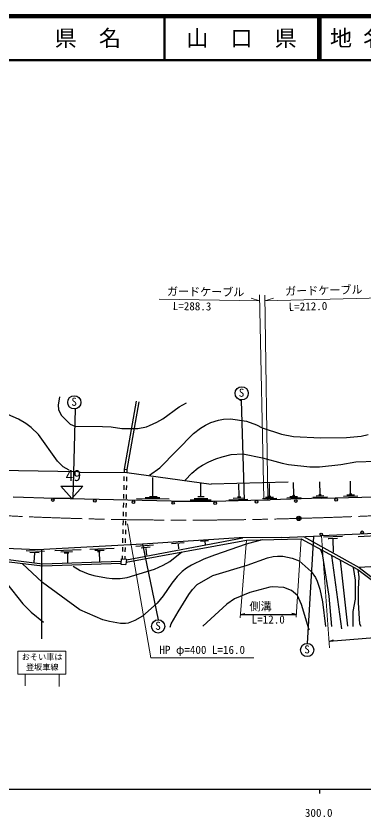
# Model space of a CAD drawing. Units: millimetres, scale not verified. Extents: x 40000 to 680000, y 20000 to 380000.
# Drawn here: x 299386 to 378078, y 198715 to 380000 of the extents above; entities that cross this region are included whole.
import ezdxf
from ezdxf.enums import TextEntityAlignment as Align

# ---------------------------------------------------------------- set-up
doc = ezdxf.new("R2010")
doc.units = ezdxf.units.MM
doc.header["$LTSCALE"] = 1000
doc.header["$PDMODE"] = 32
doc.header["$PDSIZE"] = 500
doc.linetypes.add('CHAIN', pattern=[18.5, 12, -1.5, 3.5, -1.5])
for name, color, linetype, lineweight in [('M-BGD', 7, 'Continuous', 25), ('M-BMK', 2, 'CHAIN', 13), ('M-BMK-HTXT', 7, 'Continuous', 13), ('M-BMK-SRVR', 3, 'Continuous', 25), ('M-STR-HTXT', 7, 'Continuous', 13), ('M-STR-STRC', 7, 'Continuous', 13), ('M-TTL', 2, 'Continuous', 140), ('M-TTL-BAND', 7, 'Continuous', 25), ('M-TTL-LINE', 7, 'Continuous', 50)]:
    doc.layers.add(name, color=color, linetype=linetype, lineweight=lineweight)
doc.layers.add('M-TTL-TXT', color=7, linetype='Continuous')
doc.styles.add('ＭＳ ゴシック', font='')
doc.styles.add('ＭＳ 明朝', font='')
doc.styles.get('ＭＳ ゴシック').set_extended_font_data('MS Gothic')
doc.styles.get('ＭＳ 明朝').set_extended_font_data('MS Mincho')

msp = doc.modelspace()

# ---------------------------------------------------------------- linework, layer by layer
at = {"layer": 'M-BGD'}
for p, q in [((326543, 292792), (323834, 277467)), ((327136, 292707), (324427, 277382)), ((349911, 293215), (350335, 292961)), ((350335, 292961), (351012, 270440)), ((312743, 291098), (312224, 270765)), ((323834, 277467), (323820, 276795)), ((323834, 277467), (324427, 277382)), ((324427, 277382), (324412, 276724)), ((295386, 277213), (313251, 276874)), ((313251, 276874), (313928, 276790)), ((313928, 276790), (324427, 276705)), ((323798, 275796), (323776, 274796)), ((324391, 275724), (324369, 274725)), ((324427, 276705), (343555, 274070)), ((323755, 273796), (323733, 272796)), ((330269, 275520), (330269, 271286)), ((341155, 271419), (341167, 274181)), ((360918, 274504), (343555, 274070)), ((349839, 271347), (349746, 274039)), ((356728, 271443), (356684, 274230)), ((362212, 271602), (362167, 274389)), ((368146, 271774), (368102, 274561)), ((375054, 271967), (375010, 274754)), ((309504, 273616), (314530, 273594)), ((312037, 270787), (309504, 273616)), ((314530, 273594), (312037, 270787)), ((324348, 273725), (324326, 272725)), ((308001, 270778), (298773, 271117)), ((311642, 270778), (308001, 270778)), ((323712, 271797), (323690, 270797)), ((324305, 271725), (324283, 270726)), ((326628, 270778), (333994, 270694)), ((328575, 271032), (331877, 271032)), ((329591, 271286), (331285, 271286)), ((338756, 270460), (343484, 270471)), ((339704, 270787), (342735, 270799)), ((340476, 271220), (341927, 271220)), ((347534, 270493), (351829, 270669)), ((348505, 270844), (351127, 270961)), ((349465, 271183), (350202, 271207)), ((355116, 270783), (358392, 270876)), ((355841, 271075), (357596, 271122)), ((356463, 271339), (356993, 271360)), ((368538, 270863), (356854, 270524)), ((360599, 270942), (363876, 271035)), ((361325, 271234), (363080, 271281)), ((361946, 271498), (362477, 271519)), ((366533, 271114), (369810, 271207)), ((367259, 271406), (369014, 271453)), ((367880, 271670), (368411, 271691)), ((368538, 270863), (380645, 271202)), ((373442, 271307), (376718, 271400)), ((374167, 271599), (375923, 271646)), ((374789, 271863), (375319, 271884)), ((323669, 269797), (323647, 268797)), ((324261, 269726), (324240, 268726)), ((323625, 267797), (323604, 266798)), ((324218, 267726), (324197, 266727)), ((323582, 265798), (323561, 264798)), ((324175, 265727), (324154, 264727)), ((323539, 263798), (323517, 262799)), ((324132, 263727), (324110, 262727)), ((402020, 263902), (368453, 262312)), ((323496, 261799), (323474, 260799)), ((324089, 261728), (324067, 260728)), ((324356, 256932), (350653, 261896)), ((341082, 261131), (342949, 261285)), ((342080, 261092), (342142, 260421)), ((359394, 261973), (368453, 262312)), ((366675, 262227), (365236, 238012)), ((368909, 262097), (373228, 262275)), ((369989, 261731), (370094, 261731)), ((370094, 261731), (372108, 261837)), ((371004, 261577), (371133, 258679)), ((376760, 262226), (382284, 262519)), ((304276, 259179), (291830, 259708)), ((321548, 259518), (316045, 259264)), ((323453, 259799), (323431, 258800)), ((324046, 259728), (324024, 258728)), ((326457, 260027), (330500, 260344)), ((327687, 259650), (329696, 259857)), ((327983, 260449), (331539, 243346)), ((328722, 259516), (328880, 257994)), ((334570, 260593), (337431, 260837)), ((336079, 260484), (336152, 259400)), ((301693, 259061), (305848, 258908)), ((302489, 258674), (304654, 258604)), ((303577, 258405), (303402, 256404)), ((314097, 259179), (308171, 258925)), ((312150, 258756), (309525, 258671)), ((310287, 258502), (311303, 258502)), ((311049, 258502), (311049, 256300)), ((317230, 259094), (319347, 259094)), ((317823, 258840), (318415, 258840)), ((318161, 258840), (318246, 256470)), ((323410, 257800), (323395, 257128)), ((324003, 257729), (323988, 257071)), ((370739, 257909), (373025, 241314)), ((323172, 257150), (323056, 255955)), ((323056, 255955), (324250, 255839)), ((323172, 257150), (324366, 257034)), ((324366, 257034), (324250, 255839)), ((372674, 256859), (374380, 241907)), ((350142, 244514), (351142, 244782)), ((362781, 244514), (361781, 244782)), ((350142, 244514), (362781, 244514)), ((432404, 243390), (370231, 238436)), ((370231, 238436), (371207, 238782))]:
    msp.add_line(p, q, dxfattribs=at)
for points in [[(309187, 293808), (308933, 291945), (309017, 290929), (309610, 289659), (311642, 287627), (312658, 287204), (318923, 287119), (320871, 287034), (323326, 286611), (326967, 286611), (328914, 287034), (329591, 287288), (331200, 288050), (332555, 288812), (336280, 291522), (337973, 292453)], [(311388, 277213), (310033, 277975), (308763, 279245), (304445, 285256), (302837, 286865), (301567, 287796), (299958, 288728), (297503, 289828)], [(329591, 276112), (331877, 277721), (339497, 285510), (341106, 286696), (342207, 287373), (343477, 287966), (345170, 288558), (346271, 288728), (347879, 288812), (351520, 288304), (353806, 287458), (355076, 286780), (359394, 285341), (362103, 284833), (368284, 284494), (374126, 284579), (377428, 284918), (379037, 285256)], [(337635, 274927), (339159, 276536), (340598, 277721), (341529, 278314), (342969, 279076), (344577, 279753), (346017, 280261), (348049, 280769), (350673, 280938), (355161, 280007), (359563, 278822), (361003, 278483), (365829, 277975), (368030, 277975), (372856, 278483), (376243, 279076), (380815, 279245), (381153, 278991), (397409, 279584)], [(311642, 270778), (334502, 270270), (335264, 270186), (343985, 270186), (355330, 270524), (356854, 270524)], [(436031, 266873), (424926, 260110), (417645, 257909), (415189, 257401), (377005, 255200)], [(355027, 261452), (351435, 260449), (344239, 257994), (341868, 257062), (339074, 255708), (337973, 255030), (336957, 254268), (335857, 253168), (334587, 251644), (332639, 248765), (331285, 247072), (327983, 244193), (326289, 243177), (324765, 242584), (324173, 242500), (322987, 242500), (320532, 242923), (319008, 243346), (313843, 245632), (305377, 251813), (300756, 256098)], [(359394, 261973), (349827, 261888), (327983, 260449), (304276, 259179)], [(324306, 256417), (351520, 261380), (363881, 261634), (376666, 254692), (382508, 250374), (382508, 247749), (382593, 246564), (383947, 242584)], [(364388, 262190), (377005, 255200), (382593, 250882), (383255, 250713), (390052, 250739), (402320, 253506), (415105, 257232), (415189, 257401)], [(233156, 259179), (246279, 260110), (263975, 259264), (269393, 258586), (285649, 258248), (289713, 258671), (292677, 257570), (305377, 256046), (323122, 256641)], [(368228, 259274), (368623, 258248), (370147, 248680), (370739, 241822)], [(260080, 258756), (264991, 257486), (272949, 256639), (275235, 256639), (281331, 257062), (284125, 257401), (284464, 257570), (289883, 258078), (291661, 257401), (297249, 251644), (300889, 246987), (302837, 245040), (305631, 242838)], [(319855, 252829), (321125, 252660), (322903, 252660), (324511, 252914), (330692, 254776), (332639, 255708), (334163, 256554), (336852, 258705)], [(334248, 241653), (334502, 242415), (336026, 245124), (338481, 249104), (339328, 250204), (340344, 251305), (343900, 253337), (351689, 255708), (356261, 257401), (357531, 257655), (358547, 257740), (359733, 257740), (361849, 257316), (363458, 256724), (366167, 254268), (367099, 252914), (367522, 252067), (368115, 250289), (368707, 247410), (369385, 241822)], [(292084, 257147), (305377, 255538), (323073, 256131)], [(312319, 255454), (313928, 254522), (315706, 253760), (316976, 253337), (319855, 252829)], [(375650, 255200), (376073, 252321), (376073, 248003), (375565, 245209), (375565, 241822)], [(376666, 254692), (376920, 253083), (376751, 250289), (376751, 247156), (377089, 242415), (377343, 241907)], [(363035, 248850), (361680, 249950), (359987, 250628), (357447, 250797), (356769, 250712), (352282, 249527), (348811, 248088), (347033, 246902), (341614, 241907)], [(365744, 241060), (365575, 241314), (363966, 246818), (363373, 248172), (363035, 248850)]]:
    msp.add_lwpolyline(points, dxfattribs=at)
for centre, radius in [((350423, 294604), 1500), ((312567, 292560), 1500), ((307689, 270452), 300), ((317221, 270267), 300), ((325922, 269947), 300), ((353790, 270041), 300), ((362678, 270224), 300), ((371797, 270474), 300), ((334900, 269792), 300), ((344446, 269751), 300), ((368430, 262674), 300), ((377693, 263143), 300), ((331539, 241846), 1500), ((365236, 236512), 1500)]:
    msp.add_circle(centre, radius, dxfattribs=at)
at = {"layer": 'M-BMK'}
for centre, radius, start, end in [((339651, 1178291), 912299, 271.48743, 277.79372), ((337689, 1091733), 825832, 264.98277, 271.77935)]:
    msp.add_arc(centre, radius, start, end, dxfattribs=at)
at = {"layer": 'M-BMK-HTXT'}
for p, q in [((324575, 265047), (329845, 234710)), ((329845, 234710), (353175, 234710))]:
    msp.add_line(p, q, dxfattribs=at)
at = {"layer": 'M-BMK-SRVR'}
msp.add_circle((363332, 266299), 500, dxfattribs=at)
msp.add_point((363332, 266299), dxfattribs=at)
at = {"layer": 'M-STR-HTXT'}
for p, q in [((331793, 315906), (354483, 315567)), ((354483, 315567), (352561, 316113)), ((354483, 316922), (355415, 270694)), ((356346, 270524), (355669, 316837)), ((382931, 316244), (355669, 315567)), ((355669, 315567), (357585, 316132)), ((351520, 261380), (350081, 243770)), ((363881, 261634), (362766, 243960)), ((368453, 262312), (370316, 236996))]:
    msp.add_line(p, q, dxfattribs=at)
at = {"layer": 'M-STR-STRC', "lineweight": 25}
msp.add_line((305145, 259226), (305130, 239013), dxfattribs=at)
msp.add_line((305145, 259226), (305130, 239013), dxfattribs=at)
at = {"layer": 'M-STR-STRC'}
for p, q in [((299794, 236252), (310653, 236252)), ((299794, 231035), (299794, 236252)), ((310653, 236252), (310653, 231035)), ((310653, 231035), (299794, 231035)), ((301425, 231035), (301425, 228369)), ((309146, 231035), (309146, 228223))]:
    msp.add_line(p, q, dxfattribs=at)
at = {"layer": 'M-TTL'}
msp.add_line((680000, 380000), (40000, 380000), dxfattribs=at)
at = {"layer": 'M-TTL-BAND'}
for p, q in [((40000, 205000), (579000, 205000)), ((368000, 205000), (368000, 204000))]:
    msp.add_line(p, q, dxfattribs=at)
at = {"layer": 'M-TTL-LINE'}
for p, q in [((333000, 380000), (333000, 370000)), ((367750, 380000), (367750, 370000)), ((368250, 380000), (368250, 370000)), ((40000, 370000), (680000, 370000))]:
    msp.add_line(p, q, dxfattribs=at)

# ---------------------------------------------------------------- texts
at = {"layer": 'M-BGD', "style": 'ＭＳ ゴシック'}
for s, height, p in [('S', 1833, (349765, 293275)), ('S', 1833, (311909, 291231)), ('49', 2566, (310609, 273971)), ('側溝', 1833, (352188, 244909)), ('S', 1833, (330880, 240518)), ('L=12.0', 1833, (352688, 241935)), ('S', 1833, (364578, 235184))]:
    msp.add_text(s, height=height, dxfattribs=at).set_placement(p, align=Align.BOTTOM_LEFT)
at = {"layer": 'M-BMK-HTXT', "style": 'ＭＳ ゴシック'}
for s, rotation, p in [('ガードケーブル', 1.423, (360277, 316218)), ('ガードケーブル', 359.339, (333505, 316214)), ('L=288.3', 359.339, (334817, 312908)), ('L=212.0', 1.423, (361088, 312704))]:
    msp.add_text(s, height=1833, rotation=rotation, dxfattribs=at).set_placement(p, align=Align.BOTTOM_LEFT)
msp.add_text('HP φ=400 L=16.0', height=1833, dxfattribs=at).set_placement((331829, 235080), align=Align.BOTTOM_LEFT)
at = {"layer": 'M-STR-STRC', "style": 'ＭＳ 明朝'}
for s, p in [('おそい車は', (300672, 233870)), ('登坂車線', (301613, 231572))]:
    msp.add_text(s, height=1320, dxfattribs=at).set_placement(p, align=Align.BOTTOM_LEFT)
at = {"layer": 'M-TTL-BAND', "style": 'ＭＳ ゴシック'}
msp.add_text('300.0', height=1833, dxfattribs=at).set_placement((367844, 198195), align=Align.BOTTOM_CENTER)
at = {"layer": 'M-TTL-TXT', "style": 'ＭＳ ゴシック'}
for s, p in [('県\u3000名', (315625, 375000)), ('山\u3000口\u3000県', (350375, 375000))]:
    msp.add_text(s, height=3666, dxfattribs=at).set_placement(p, align=Align.MIDDLE_CENTER)
msp.add_text('地 名', height=3666, dxfattribs=at).set_placement((370380, 375000), align=Align.MIDDLE_LEFT)

doc.saveas('drawing.dxf')
